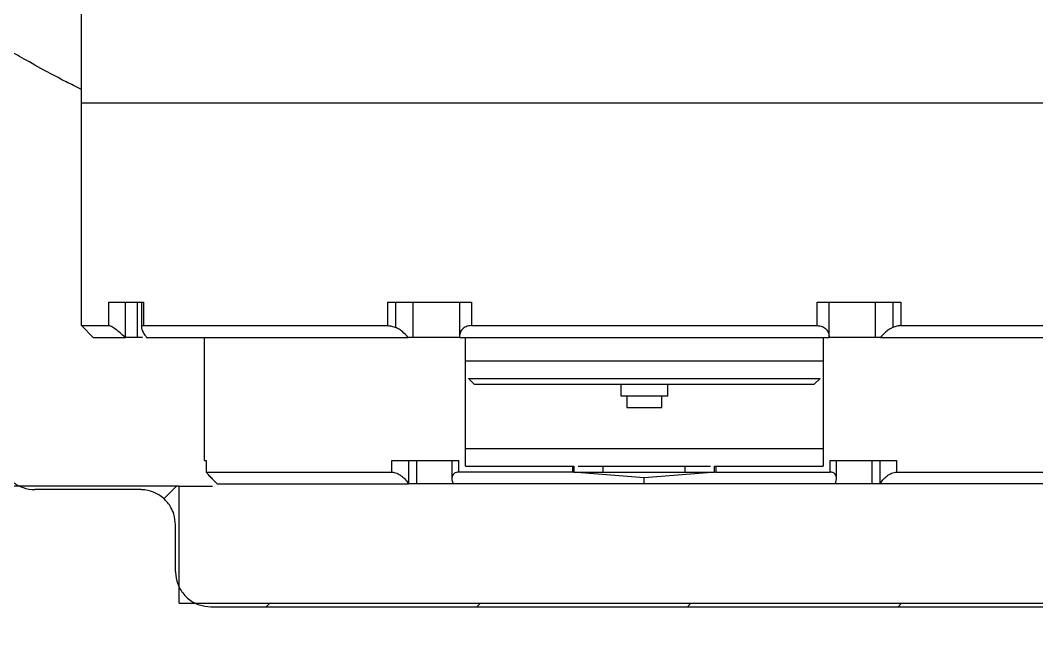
# Model space of a CAD drawing. Header units: millimetres. Extents: x 2 to 1187, y 2 to 839.
# Drawn here: x 165.79 to 187.47, y 420.16 to 433.14 of the extents above; entities that cross this region are included whole.
import ezdxf

# ---------------------------------------------------------------- set-up
doc = ezdxf.new("R2010")
doc.units = ezdxf.units.MM
doc.dimstyles.new('SLDDIMSTYLE0', dxfattribs={"dimtxt": 0.18, "dimasz": 3.302, "dimexe": 0, "dimexo": 0.0625, "dimgap": 0, "dimtad": 0, "dimtih": 1, "dimtoh": 1, "dimdec": 0, "dimrnd": 1e-09, "dimzin": 0, "dimdsep": 46, "dimtxsty": 'Standard', "dimsah": 1, "dimcen": 0.09, "dimadec": 0, "dimazin": 0, "dimtfac": 3.302, "dimtdec": 0, "dimtofl": 0, "dimtmove": 0, "dimatfit": 3, "dimfxl": 1, "dimfrac": 2, "dimtolj": 1, "dimtzin": 0, "dimarcsym": 0})

# ---------------------------------------------------------------- blocks, each defined once
blk = doc.blocks.new('SW_HATCH_1')
at = {"color": 0, "linetype": 'Continuous', "lineweight": 18}
for p, q in [((1.672, -56.7), (1.941, -56.43)), ((3.856, -59.005), (3.931, -58.93)), ((8.347, -59.005), (8.422, -58.93)), ((12.837, -59.005), (12.912, -58.93)), ((17.327, -59.005), (17.402, -58.93))]:
    blk.add_line(p, q, dxfattribs=at)

msp = doc.modelspace()

# ---------------------------------------------------------------- linework, layer by layer
at = {"color": 7, "linetype": 'Continuous', "lineweight": 25}
for p, q in [((167.0979, 431.3766), (167.0979, 435.1266)), ((167.0979, 426.6266), (167.0979, 431.3766)), ((167.678, 427.1266), (168.4165, 427.1266)), ((167.678, 426.6266), (167.678, 427.1266)), ((168.0342, 426.3766), (168.0342, 427.1266)), ((168.2898, 426.3766), (168.2898, 427.1266)), ((168.3763, 427.1266), (168.3763, 426.5826)), ((168.4165, 427.1266), (168.4165, 426.6266)), ((173.629, 427.1266), (175.4121, 427.1266)), ((173.629, 426.6266), (173.629, 427.1266)), ((173.7981, 426.5865), (173.7981, 427.1266)), ((174.1729, 426.3766), (174.1729, 427.1266)), ((175.1542, 427.1266), (175.1542, 426.3766)), ((175.4121, 427.1266), (175.4121, 426.6266)), ((182.7837, 427.1266), (184.5668, 427.1266)), ((182.7837, 426.6266), (182.7837, 427.1266)), ((183.0416, 426.3766), (183.0416, 427.1266)), ((184.0229, 427.1266), (184.0229, 426.3766)), ((184.3977, 427.1266), (184.3977, 426.5866)), ((184.5668, 427.1266), (184.5668, 426.6266)), ((167.0979, 426.6266), (167.3479, 426.3766)), ((168.0295, 426.3766), (168.0342, 426.3766)), ((168.3953, 426.3766), (168.2898, 426.3766)), ((169.7229, 423.7516), (169.7229, 426.3766)), ((175.2854, 423.6266), (175.2854, 426.3766)), ((182.9104, 426.3766), (182.9104, 423.6266)), ((175.3479, 425.5016), (175.4729, 425.3766)), ((182.7229, 425.3766), (182.8479, 425.5016)), ((178.5979, 425.3766), (178.5979, 425.1266)), ((179.5979, 425.1266), (179.5979, 425.3766)), ((178.7229, 425.1266), (178.7229, 424.8766)), ((179.4729, 424.8766), (179.4729, 425.1266)), ((169.7229, 423.7516), (169.759, 423.7516)), ((169.758, 423.7516), (169.758, 423.4991)), ((169.759, 423.7516), (169.759, 423.5016)), ((173.7166, 423.7516), (175.1402, 423.7516)), ((173.7166, 423.5016), (173.7166, 423.7516)), ((174.0766, 423.2516), (174.0766, 423.7516)), ((174.2466, 423.2516), (174.2466, 423.7516)), ((174.9958, 423.7516), (174.9958, 423.3582)), ((175.1402, 423.5016), (175.1402, 423.7516)), ((183.0555, 423.7516), (184.4791, 423.7516)), ((183.0555, 423.7516), (183.0555, 423.5016)), ((183.2, 423.3599), (183.2, 423.7516)), ((183.9492, 423.7516), (183.9492, 423.2516)), ((184.1191, 423.7516), (184.1191, 423.2516)), ((184.4791, 423.7516), (184.4791, 423.5016)), ((177.5721, 423.5016), (177.5721, 423.6266)), ((177.5721, 423.6266), (177.5979, 423.6266)), ((179.0979, 423.3766), (177.5721, 423.5016)), ((177.5979, 423.6266), (177.5979, 423.5016)), ((177.5979, 423.5016), (180.5979, 423.5016)), ((178.2229, 423.5016), (178.2229, 423.6266)), ((178.2229, 423.6266), (179.9729, 423.6266)), ((180.6237, 423.5016), (179.0979, 423.3766)), ((179.9729, 423.5016), (179.9729, 423.6266)), ((180.5979, 423.5016), (180.5979, 423.6266)), ((180.5979, 423.6266), (180.6237, 423.6266)), ((180.6237, 423.6266), (180.6237, 423.5016)), ((179.0979, 423.2516), (179.0979, 423.3766)), ((183.1752, 423.2516), (183.2, 423.3599)), ((169.1778, 423.2016), (165.4264, 423.2016)), ((168.3524, 423.1266), (166.1016, 423.1266)), ((169.1778, 420.7016), (169.1778, 423.2016)), ((169.1778, 423.2016), (169.8917, 423.2016)), ((174.0766, 423.2516), (174.0668, 423.2516)), ((174.2466, 423.2516), (174.0766, 423.2516)), ((184.1191, 423.2516), (183.9492, 423.2516)), ((184.129, 423.2516), (184.1191, 423.2516)), ((169.0979, 422.3766), (169.0979, 421.3766)), ((169.1027, 422.3766), (169.0979, 422.3766)), ((169.1027, 421.3766), (169.1027, 422.3766)), ((169.0979, 421.3766), (169.1027, 421.3766)), ((169.1778, 420.7016), (189.018, 420.7016)), ((169.8531, 420.6266), (188.3427, 420.6266))]:
    msp.add_line(p, q, dxfattribs=at)
at = {"color": 7, "linetype": 'Continuous', "lineweight": 18}
msp.add_circle((179.0979, 455.6266), 42.7508, dxfattribs=at)
at = {"color": 7, "linetype": 'Continuous', "lineweight": 25}
msp.add_arc((179.0979, 455.6266), 56.25, 154.83497, 352.33774, dxfattribs=at)
for points, knots in [([(167.0979, 431.667), (166.9853, 431.7226), (166.6109, 431.9075), (166.1413, 432.165), (165.7048, 432.4108), (165.4566, 432.5582), (165.4434, 432.566), (165.4375, 432.5694)], [0, 0, 0, 0, 0.10183377, 0.33849654, 0.5760446, 0.81248428, 1, 1, 1, 1]), ([(168.0295, 426.3766), (167.9926, 426.4102), (167.9255, 426.4712), (167.8228, 426.5521), (167.7483, 426.6009), (167.7005, 426.6233), (167.6854, 426.6255), (167.678, 426.6266)], [0, 0, 0, 0, 0.2772061, 0.5037064, 0.7662957, 0.8849042, 1, 1, 1, 1]), ([(168.4165, 426.6266), (168.4077, 426.6254), (168.3898, 426.623), (168.3729, 426.5997), (168.3788, 426.5493), (168.4177, 426.4688), (168.4608, 426.4077), (168.4828, 426.3766)], [0, 0, 0, 0, 0.1209756, 0.2454826, 0.4964284, 0.7429775, 1, 1, 1, 1]), ([(173.629, 426.6266), (173.656, 426.6246), (173.7119, 426.6205), (173.7687, 426.5981), (173.7981, 426.5865)], [0, 0, 0, 0, 0.481295, 1, 1, 1, 1]), ([(174.0599, 426.3766), (174.0233, 426.4185), (173.9693, 426.4804), (173.8742, 426.5489), (173.8229, 426.5743), (173.7982, 426.5865)], [0, 0, 0, 0, 0.5219009, 0.7694656, 1, 1, 1, 1]), ([(175.4121, 426.6266), (175.3918, 426.6254), (175.3505, 426.623), (175.278, 426.5997), (175.2099, 426.5493), (175.1634, 426.4688), (175.1573, 426.4077), (175.1543, 426.3766)], [0, 0, 0, 0, 0.1209756, 0.2454826, 0.4964284, 0.7429775, 1, 1, 1, 1]), ([(182.7837, 426.6266), (182.8029, 426.6254), (182.8422, 426.6232), (182.9155, 426.6009), (182.983, 426.5522), (183.0317, 426.471), (183.038, 426.4101), (183.0415, 426.3766)], [0, 0, 0, 0, 0.1142876, 0.2336873, 0.4962829, 0.7227872, 1, 1, 1, 1]), ([(184.3977, 426.5866), (184.3721, 426.5739), (184.3192, 426.5476), (184.2246, 426.4785), (184.1713, 426.4173), (184.1359, 426.3766)], [0, 0, 0, 0, 0.23816688, 0.49365407, 1, 1, 1, 1]), ([(184.5668, 426.6266), (184.5394, 426.6246), (184.4835, 426.6207), (184.4267, 426.5981), (184.3977, 426.5866)], [0, 0, 0, 0, 0.4882151, 1, 1, 1, 1]), ([(175.1542, 426.3766), (175.116, 426.3766), (175.0351, 426.3766), (174.8925, 426.3766), (174.7413, 426.3766), (174.5928, 426.3766), (174.4563, 426.3766), (174.3393, 426.3766), (174.2495, 426.3766), (174.1887, 426.3766), (174.1782, 426.3766), (174.1729, 426.3766)], [0, 0, 0, 0, 0.10092278, 0.21330743, 0.32569209, 0.43807674, 0.55046139, 0.66284604, 0.7752307, 0.88761535, 1, 1, 1, 1]), ([(184.0229, 426.3766), (184.0176, 426.3766), (184.007, 426.3766), (183.9463, 426.3766), (183.8565, 426.3766), (183.7395, 426.3766), (183.603, 426.3766), (183.4545, 426.3766), (183.3032, 426.3766), (183.1607, 426.3766), (183.0798, 426.3766), (183.0416, 426.3766)], [0, 0, 0, 0, 0.1123847, 0.2247693, 0.337154, 0.4495386, 0.5619233, 0.6743079, 0.7866926, 0.8990772, 1, 1, 1, 1]), ([(175.2854, 425.8766), (175.3979, 425.8766), (175.863, 425.8766), (176.7454, 425.8766), (177.9092, 425.8766), (178.7017, 425.8766), (179.0979, 425.8766)], [0, 0, 0, 0, 0.0961201, 0.3974134, 0.6987067, 1, 1, 1, 1]), ([(179.0979, 425.8766), (179.4941, 425.8766), (180.2866, 425.8766), (181.4504, 425.8766), (182.3328, 425.8766), (182.7979, 425.8766), (182.9104, 425.8766)], [0, 0, 0, 0, 0.3012933, 0.6025866, 0.9038799, 1, 1, 1, 1]), ([(175.2854, 424.0016), (175.5166, 424.0016), (176.2098, 424.0016), (177.507, 424.0016), (179.0979, 424.0016), (180.6888, 424.0016), (181.986, 424.0016), (182.6792, 424.0016), (182.9104, 424.0016)], [0, 0, 0, 0, 0.1000962, 0.3000481, 0.5, 0.6999519, 0.8999038, 1, 1, 1, 1]), ([(165.3514, 423.8766), (165.3563, 423.8118), (165.3677, 423.6628), (165.4566, 423.4761), (165.599, 423.3067), (165.7854, 423.181), (165.9731, 423.1301), (166.0794, 423.1272), (166.1016, 423.1266)], [0, 0, 0, 0, 0.1652545, 0.3797423, 0.5139122, 0.728524, 0.9431343, 1, 1, 1, 1]), ([(169.759, 423.5016), (169.7586, 423.5003), (169.7578, 423.4976), (169.774, 423.4772), (169.7989, 423.4488), (169.8414, 423.403), (169.9055, 423.3363), (169.9615, 423.2798), (169.9895, 423.2516)], [0, 0, 0, 0, 0.1222377, 0.2503801, 0.3713323, 0.5010575, 0.7501182, 1, 1, 1, 1]), ([(173.7166, 423.5016), (173.7334, 423.5002), (173.7679, 423.4975), (173.8232, 423.4774), (173.8771, 423.4488), (173.9422, 423.4031), (174.0125, 423.336), (174.0487, 423.2797), (174.0668, 423.2516)], [0, 0, 0, 0, 0.1215344, 0.2510617, 0.3688565, 0.5017517, 0.7512949, 1, 1, 1, 1]), ([(175.1402, 423.5016), (175.123, 423.5003), (175.0877, 423.4976), (175.0484, 423.4772), (175.0196, 423.4488), (174.9971, 423.403), (174.9911, 423.3363), (175.0108, 423.2798), (175.0206, 423.2516)], [0, 0, 0, 0, 0.1222377, 0.2503801, 0.3713323, 0.5010575, 0.7501182, 1, 1, 1, 1]), ([(177.6854, 423.6266), (177.7142, 423.6266), (177.7838, 423.6266), (177.9792, 423.6266), (178.1417, 423.6266), (178.2229, 423.6266)], [0, 0, 0, 0, 0.2607097, 0.6303548, 1, 1, 1, 1]), ([(179.9729, 423.6266), (180.0541, 423.6266), (180.2166, 423.6266), (180.412, 423.6266), (180.4816, 423.6266), (180.5104, 423.6266)], [0, 0, 0, 0, 0.3696452, 0.7392903, 1, 1, 1, 1]), ([(183.2, 423.3599), (183.1986, 423.3782), (183.1959, 423.4136), (183.17, 423.4589), (183.1325, 423.4868), (183.0915, 423.4997), (183.0674, 423.5009), (183.0555, 423.5016)], [0, 0, 0, 0, 0.25941265, 0.49939231, 0.74884004, 0.87587403, 1, 1, 1, 1]), ([(184.129, 423.2516), (184.1472, 423.2798), (184.1835, 423.3362), (184.2539, 423.4034), (184.319, 423.449), (184.3729, 423.4775), (184.428, 423.4975), (184.4625, 423.5002), (184.4791, 423.5016)], [0, 0, 0, 0, 0.24991179, 0.49900235, 0.63185983, 0.74967691, 0.87879175, 1, 1, 1, 1]), ([(169.1027, 422.3766), (169.0961, 422.4528), (169.0848, 422.5818), (168.9968, 422.7778), (168.8558, 422.9522), (168.6367, 423.0859), (168.4581, 423.1251), (168.3633, 423.1264), (168.3524, 423.1266)], [0, 0, 0, 0, 0.1941338, 0.3282286, 0.5428599, 0.7574884, 0.9721846, 1, 1, 1, 1]), ([(175.0206, 423.2516), (175.0132, 423.2516), (174.9528, 423.2516), (174.7932, 423.2516), (174.5786, 423.2516), (174.3758, 423.2516), (174.2897, 423.2516), (174.2466, 423.2516)], [0, 0, 0, 0, 0.03401249, 0.27550937, 0.51700625, 0.75850312, 1, 1, 1, 1]), ([(183.9492, 423.2516), (183.9061, 423.2516), (183.82, 423.2516), (183.6172, 423.2516), (183.4026, 423.2516), (183.243, 423.2516), (183.1826, 423.2516), (183.1752, 423.2516)], [0, 0, 0, 0, 0.2414969, 0.4829938, 0.7244906, 0.9659875, 1, 1, 1, 1]), ([(169.1027, 421.3766), (169.1027, 421.3716), (169.1033, 421.2828), (169.1366, 421.1094), (169.2494, 420.915), (169.4084, 420.7612), (169.6042, 420.6503), (169.7708, 420.6344), (169.8531, 420.6266)], [0, 0, 0, 0, 0.0125955, 0.2271133, 0.4416329, 0.5757652, 0.7905415, 1, 1, 1, 1])]:
    msp.add_open_spline(points, degree=3, knots=knots, dxfattribs=at)
for points in [[(179.0979, 431.3766), (178.5743, 431.3766), (177.5271, 431.3766), (175.9832, 431.3766), (174.4926, 431.3766), (173.0807, 431.3766), (171.7719, 431.3766), (170.5884, 431.3766), (169.5504, 431.3766), (168.6761, 431.3766), (167.979, 431.3766), (167.4761, 431.3766), (167.1573, 431.3766), (167.1177, 431.3766), (167.0979, 431.3766)], [(191.0979, 431.3766), (191.0781, 431.3766), (191.0384, 431.3766), (190.7197, 431.3766), (190.2168, 431.3766), (189.5197, 431.3766), (188.6454, 431.3766), (187.6074, 431.3766), (186.4239, 431.3766), (185.1151, 431.3766), (183.7032, 431.3766), (182.2126, 431.3766), (180.6687, 431.3766), (179.6215, 431.3766), (179.0979, 431.3766)], [(167.0979, 426.6266), (167.1225, 426.6266), (167.1717, 426.6266), (167.5092, 426.6266), (167.678, 426.6266)], [(168.4165, 426.6266), (168.7261, 426.6266), (169.3451, 426.6266), (170.5828, 426.6266), (171.9995, 426.6266), (173.0858, 426.6266), (173.629, 426.6266)], [(175.4121, 426.6266), (176.0151, 426.6266), (177.221, 426.6266), (179.0979, 426.6266), (180.9748, 426.6266), (182.1807, 426.6266), (182.7837, 426.6266)], [(184.5668, 426.6266), (185.11, 426.6266), (186.1963, 426.6266), (187.613, 426.6266), (188.8507, 426.6266), (189.4697, 426.6266), (189.7792, 426.6266)], [(167.3479, 426.3766), (167.3769, 426.3766), (167.435, 426.3766), (167.8313, 426.3766), (168.0295, 426.3766)], [(168.2898, 426.3766), (168.2718, 426.3766), (168.2358, 426.3766), (168.1722, 426.3766), (168.1045, 426.3766), (168.0577, 426.3766), (168.0342, 426.3766)], [(168.4828, 426.3766), (168.8, 426.3766), (169.4345, 426.3766), (170.7542, 426.3766), (172.2851, 426.3766), (173.4683, 426.3766), (174.0599, 426.3766)], [(174.1729, 426.3766), (174.1707, 426.3766), (174.1664, 426.3766), (174.1428, 426.3766), (174.1084, 426.3766), (174.0761, 426.3766), (174.0599, 426.3766)], [(175.1543, 426.3766), (175.7969, 426.3766), (177.0822, 426.3766), (179.0979, 426.3766), (181.1136, 426.3766), (182.3989, 426.3766), (183.0415, 426.3766)], [(184.1359, 426.3766), (184.1197, 426.3766), (184.0874, 426.3766), (184.053, 426.3766), (184.0294, 426.3766), (184.0251, 426.3766), (184.0229, 426.3766)], [(184.1359, 426.3766), (184.7275, 426.3766), (185.9107, 426.3766), (187.4416, 426.3766), (188.7613, 426.3766), (189.3958, 426.3766), (189.713, 426.3766)], [(175.3479, 425.5016), (175.3619, 425.5016), (175.3898, 425.5016), (175.6128, 425.5016), (175.9593, 425.5016), (176.4293, 425.5016), (177.001, 425.5016), (177.6536, 425.5016), (178.3616, 425.5016), (179.0979, 425.5016), (179.8342, 425.5016), (180.5422, 425.5016), (181.1947, 425.5016), (181.7665, 425.5016), (182.2365, 425.5016), (182.583, 425.5016), (182.806, 425.5016), (182.8339, 425.5016), (182.8479, 425.5016)], [(175.4729, 425.3766), (175.4864, 425.3766), (175.5134, 425.3766), (175.7289, 425.3766), (176.0639, 425.3766), (176.5182, 425.3766), (177.0709, 425.3766), (177.7017, 425.3766), (178.3861, 425.3766), (178.8606, 425.3766), (179.0979, 425.3766)], [(179.0979, 425.3766), (179.3351, 425.3766), (179.8097, 425.3766), (180.4941, 425.3766), (181.1249, 425.3766), (181.6776, 425.3766), (182.1318, 425.3766), (182.4669, 425.3766), (182.6824, 425.3766), (182.7094, 425.3766), (182.7229, 425.3766)], [(178.5979, 425.1266), (178.6054, 425.1266), (178.6204, 425.1266), (178.7361, 425.1266), (178.9013, 425.1266), (179.0324, 425.1266), (179.0979, 425.1266)], [(179.0979, 425.1266), (179.1634, 425.1266), (179.2945, 425.1266), (179.4597, 425.1266), (179.5753, 425.1266), (179.5904, 425.1266), (179.5979, 425.1266)], [(178.7229, 424.8766), (178.7285, 424.8766), (178.7398, 424.8766), (178.8265, 424.8766), (178.9505, 424.8766), (179.0488, 424.8766), (179.0979, 424.8766)], [(179.0979, 424.8766), (179.147, 424.8766), (179.2453, 424.8766), (179.3693, 424.8766), (179.456, 424.8766), (179.4673, 424.8766), (179.4729, 424.8766)], [(169.759, 423.5016), (169.7995, 423.5016), (169.8806, 423.5016), (170.1412, 423.5016), (170.5, 423.5016), (170.963, 423.5016), (171.5216, 423.5016), (172.1714, 423.5016), (172.8987, 423.5016), (173.444, 423.5016), (173.7166, 423.5016)], [(177.5721, 423.5016), (177.154, 423.5016), (176.3177, 423.5016), (175.5327, 423.5016), (175.1402, 423.5016)], [(175.2854, 423.6266), (175.6556, 423.6266), (176.3959, 423.6266), (177.18, 423.6266), (177.5721, 423.6266)], [(180.6237, 423.6266), (181.0158, 423.6266), (181.7999, 423.6266), (182.5402, 423.6266), (182.9104, 423.6266)], [(180.6237, 423.5016), (181.0418, 423.5016), (181.8781, 423.5016), (182.663, 423.5016), (183.0555, 423.5016)], [(184.4791, 423.5016), (184.7518, 423.5016), (185.2971, 423.5016), (186.0244, 423.5016), (186.6742, 423.5016), (187.2328, 423.5016), (187.6958, 423.5016), (188.0546, 423.5016), (188.3152, 423.5016), (188.3963, 423.5016), (188.4368, 423.5016)], [(169.9895, 423.2516), (170.0226, 423.2516), (170.0886, 423.2516), (170.3411, 423.2516), (170.702, 423.2516), (171.1779, 423.2516), (171.7589, 423.2516), (172.4397, 423.2516), (173.2047, 423.2516), (173.7794, 423.2516), (174.0668, 423.2516)], [(179.0979, 423.2516), (178.7456, 423.2516), (178.041, 423.2516), (176.9993, 423.2516), (175.9818, 423.2516), (175.341, 423.2516), (175.0206, 423.2516)], [(183.1752, 423.2516), (182.8548, 423.2516), (182.214, 423.2516), (181.1965, 423.2516), (180.1548, 423.2516), (179.4502, 423.2516), (179.0979, 423.2516)], [(188.2063, 423.2516), (188.1732, 423.2516), (188.1072, 423.2516), (187.8547, 423.2516), (187.4938, 423.2516), (187.0179, 423.2516), (186.4369, 423.2516), (185.7561, 423.2516), (184.9911, 423.2516), (184.4163, 423.2516), (184.129, 423.2516)]]:
    msp.add_open_spline(points, degree=3, dxfattribs=at)

# ---------------------------------------------------------------- block references
at = {"color": 7, "linetype": 'Continuous', "lineweight": 18}
msp.add_blockref('SW_HATCH_1', (167.1822, 479.6319), dxfattribs=at)

# ---------------------------------------------------------------- leaders
at = {"color": 7, "linetype": 'Continuous', "lineweight": 0}
msp.add_leader([(179.0979, 455.6266), (86.4608, 427.5134)], dimstyle='SLDDIMSTYLE0', dxfattribs=at)

doc.saveas('drawing.dxf')
